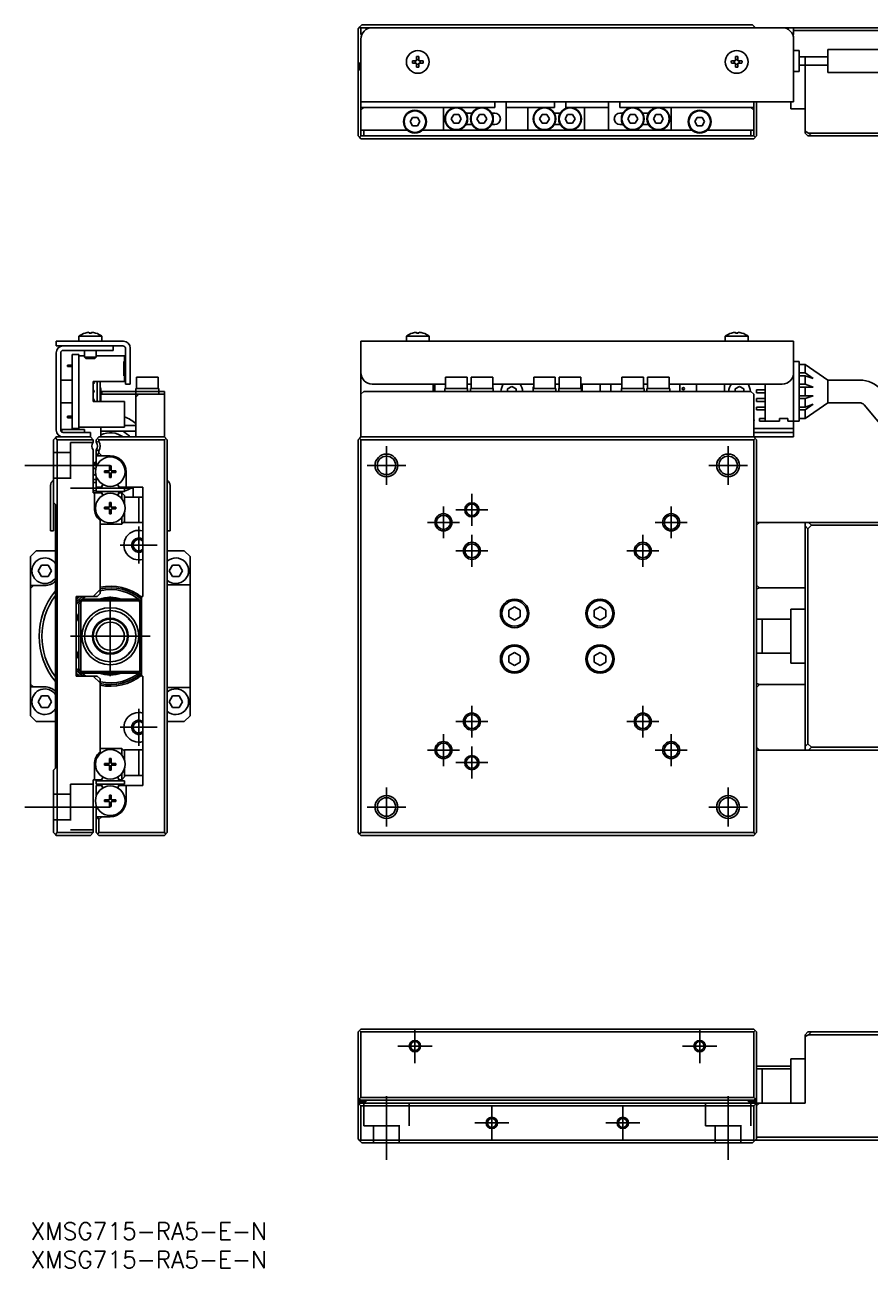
# Model space of a CAD drawing. Extents: x -1 to 626, y -8 to 214.
# Drawn here: x -1 to 147.4, y -8 to 210.4 of the extents above; entities that cross this region are included whole.
import ezdxf

# ---------------------------------------------------------------- set-up
doc = ezdxf.new("R2010")
doc.units = 0
doc.header["$LTSCALE"] = 0.5
doc.linetypes.add('CENTER', pattern=[50.8, 31.75, -6.35, 6.35, -6.35])
doc.linetypes.add('DASHED', pattern=[19.05, 12.7, -6.35])
for name, color, linetype in [('MSM_CENTER', 1, 'CENTER'), ('MSM_CONTINUOUS', 7, 'CONTINUOUS'), ('MSM_DASHED', 4, 'DASHED'), ('MSM_NARROW', 5, 'CONTINUOUS'), ('MSM_PART_NUMBER', 7, 'CONTINUOUS')]:
    doc.layers.add(name, color=color, linetype=linetype)
doc.styles.get("Standard").update_dxf_attribs({"font": 'txt.shx', "height": 1, "bigfont": 'bigfont.shx'})

# ---------------------------------------------------------------- blocks, each defined once
blk = doc.blocks.new('*U2')
at = {"layer": 'MSM_PART_NUMBER'}
blk.add_text('XMSG715-RA5-E-N', height=3, dxfattribs=at).set_placement((0, -3))
blk = doc.blocks.new('*U3')
at = {"layer": 'MSM_PART_NUMBER'}
blk.add_text('XMSG715-RA5-E-N', height=3, dxfattribs=at).set_placement((0, -8))

msp = doc.modelspace()

# ---------------------------------------------------------------- linework, layer by layer
at = {"layer": 'MSM_CENTER'}
for p, q in [((62.500001, 129.600001), (62.500001, 136.400001)), ((122.500001, 129.600001), (122.500001, 136.400001)), ((14.000001, 133.000001), (-0.999999, 133.000001)), ((59.100001, 133.000001), (65.900001, 133.000001)), ((119.100001, 133.000001), (125.900001, 133.000001)), ((77.500001, 122.400001), (77.500001, 128.000001)), ((72.500001, 120.200001), (72.500001, 125.800001)), ((74.700001, 125.200001), (80.300001, 125.200001)), ((112.500001, 120.200001), (112.500001, 125.800001)), ((69.700001, 123.000001), (75.300001, 123.000001)), ((109.700001, 123.000001), (115.300001, 123.000001)), ((19.000001, 115.750001), (19.000001, 122.250001)), ((77.500001, 115.200001), (77.500001, 120.800001)), ((107.500001, 115.200001), (107.500001, 120.800001)), ((15.750001, 119.000001), (22.250001, 119.000001)), ((74.700001, 118.000001), (80.300001, 118.000001)), ((104.700001, 118.000001), (110.300001, 118.000001)), ((14.000001, 96.000001), (14.000001, 110.000001)), ((7.000001, 103.000001), (21.000001, 103.000001)), ((19.000001, 83.750001), (19.000001, 90.250001)), ((77.500001, 85.200001), (77.500001, 90.800001)), ((107.500001, 85.200001), (107.500001, 90.800001)), ((74.700001, 88.000001), (80.300001, 88.000001)), ((104.700001, 88.000001), (110.300001, 88.000001)), ((15.750001, 87.000001), (22.250001, 87.000001)), ((72.500001, 80.200001), (72.500001, 85.800001)), ((112.500001, 80.200001), (112.500001, 85.800001)), ((69.700001, 83.000001), (75.300001, 83.000001)), ((77.500001, 78.000001), (77.500001, 83.600001)), ((109.700001, 83.000001), (115.300001, 83.000001)), ((74.700001, 80.800001), (80.300001, 80.800001)), ((62.500001, 69.600001), (62.500001, 76.400001)), ((122.500001, 69.600001), (122.500001, 76.400001)), ((-0.999999, 73.000001), (14.000001, 73.000001)), ((59.100001, 73.000001), (65.900001, 73.000001)), ((119.100001, 73.000001), (125.900001, 73.000001)), ((67.500001, 34.000001), (67.500001, 28.000001)), ((117.500001, 34.000001), (117.500001, 28.000001)), ((64.500001, 31.000001), (70.500001, 31.000001)), ((114.500001, 31.000001), (120.500001, 31.000001)), ((62.500001, 22.192536), (62.500001, 11.036692)), ((122.500001, 11.036692), (122.500001, 22.192536)), ((81.000001, 20.500001), (81.000001, 14.500001)), ((104.000001, 20.500001), (104.000001, 14.500001)), ((78.000001, 17.500001), (84.000001, 17.500001)), ((101.000001, 17.500001), (107.000001, 17.500001))]:
    msp.add_line(p, q, dxfattribs=at)
at = {"layer": 'MSM_CONTINUOUS'}
for p, q in [((57.850001, 210.037476), (57.500001, 209.687476)), ((57.500001, 190.887476), (57.500001, 209.687476)), ((58.200001, 210.387476), (57.850001, 210.037476)), ((58.000001, 209.887476), (57.850001, 210.037476)), ((58.000001, 208.687476), (58.000001, 209.887476)), ((58.000001, 209.887476), (149.500001, 209.887476)), ((58.200001, 210.387476), (126.800001, 210.387476)), ((127.150001, 210.037476), (126.800001, 210.387476)), ((127.150001, 210.037476), (127.000001, 209.887476)), ((127.300001, 209.887476), (127.150001, 210.037476)), ((134.000001, 209.887476), (134.000001, 208.687476)), ((58.000001, 190.887476), (58.000001, 207.887476)), ((149.500001, 209.387476), (134.000001, 209.387476)), ((134.000001, 207.887476), (134.000001, 196.887476)), ((135.000001, 205.887476), (134.000001, 205.887476)), ((135.000001, 205.887476), (135.000001, 202.187476)), ((140.000001, 206.037476), (140.000001, 202.037476)), ((161.19518, 206.037476), (140.000001, 206.037476)), ((57.500001, 203.387476), (58.000001, 203.887476)), ((58.000001, 203.387476), (57.500001, 203.387476)), ((57.500001, 203.187476), (58.000001, 203.187476)), ((67.071292, 204.087476), (67.800001, 204.087476)), ((67.800001, 203.687476), (67.071292, 203.687476)), ((67.800001, 204.087476), (67.800001, 204.816185)), ((67.800001, 202.958768), (67.800001, 203.687476)), ((68.200001, 204.816185), (68.200001, 204.087476)), ((68.200001, 204.087476), (68.92871, 204.087476)), ((68.200001, 203.687476), (68.200001, 202.958768)), ((68.92871, 203.687476), (68.200001, 203.687476)), ((123.071292, 204.087476), (123.800001, 204.087476)), ((123.800001, 203.687476), (123.071292, 203.687476)), ((123.800001, 204.087476), (123.800001, 204.816185)), ((123.800001, 202.958768), (123.800001, 203.687476)), ((124.200001, 204.816185), (124.200001, 204.087476)), ((124.200001, 204.087476), (124.92871, 204.087476)), ((124.200001, 203.687476), (124.200001, 202.958768)), ((124.92871, 203.687476), (124.200001, 203.687476)), ((140.000001, 204.787476), (135.000001, 204.787476)), ((135.000001, 203.287476), (140.000001, 203.287476)), ((136.000001, 191.387476), (136.000001, 204.787476)), ((57.750001, 202.637476), (57.500001, 202.387476)), ((57.600001, 202.487476), (57.600001, 202.687476)), ((58.000001, 202.887476), (57.750001, 202.637476)), ((58.000001, 202.387476), (57.750001, 202.637476)), ((58.000001, 202.987476), (57.900001, 202.987476)), ((135.000001, 202.187476), (134.000001, 202.187476)), ((140.000001, 202.037476), (161.19518, 202.037476)), ((134.000001, 196.887476), (58.000001, 196.887476)), ((81.500001, 195.887476), (81.500001, 196.887476)), ((83.500001, 196.887476), (83.500001, 191.887476)), ((92.000001, 195.887476), (92.000001, 196.887476)), ((94.000001, 196.887476), (94.000001, 195.887476)), ((101.500001, 196.887476), (101.500001, 191.887476)), ((103.500001, 196.887476), (103.500001, 195.887476)), ((127.000001, 196.887476), (127.000001, 190.887476)), ((127.500001, 196.887476), (127.500001, 190.887476)), ((133.500001, 195.637476), (133.500001, 196.887476)), ((58.000001, 195.387476), (58.500001, 195.887476)), ((81.500001, 195.887476), (58.000001, 195.887476)), ((72.500001, 191.887476), (72.500001, 195.887476)), ((73.883976, 193.887476), (74.316988, 194.637476)), ((74.316988, 194.637476), (75.183014, 194.637476)), ((75.183014, 194.637476), (75.616026, 193.887476)), ((77.51795, 194.887476), (76.482052, 194.887476)), ((78.383976, 193.887476), (78.816988, 194.637476)), ((78.816988, 194.637476), (79.683014, 194.637476)), ((79.683014, 194.637476), (80.116026, 193.887476)), ((81.500001, 194.887476), (80.982052, 194.887476)), ((92.000001, 195.887476), (83.500001, 195.887476)), ((87.300001, 195.887476), (87.300001, 191.887476)), ((89.383976, 193.887476), (89.816988, 194.637476)), ((89.816988, 194.637476), (90.683014, 194.637476)), ((90.683014, 194.637476), (91.116026, 193.887476)), ((93.01795, 194.887476), (91.982052, 194.887476)), ((93.883976, 193.887476), (94.316988, 194.637476)), ((94.000001, 195.887476), (101.500001, 195.887476)), ((94.316988, 194.637476), (95.183014, 194.637476)), ((95.183014, 194.637476), (95.616026, 193.887476)), ((97.300001, 191.887476), (97.300001, 195.887476)), ((103.500001, 195.887476), (127.000001, 195.887476)), ((104.01795, 194.887476), (103.500001, 194.887476)), ((104.883976, 193.887476), (105.316988, 194.637476)), ((105.316988, 194.637476), (106.183014, 194.637476)), ((106.183014, 194.637476), (106.616026, 193.887476)), ((108.51795, 194.887476), (107.482052, 194.887476)), ((109.383976, 193.887476), (109.816988, 194.637476)), ((109.816988, 194.637476), (110.683014, 194.637476)), ((110.683014, 194.637476), (111.116026, 193.887476)), ((112.500001, 191.887476), (112.500001, 195.887476)), ((126.500001, 195.887476), (127.000001, 195.387476)), ((133.500001, 195.637476), (136.000001, 195.637476)), ((66.633976, 193.387476), (67.066988, 194.137476)), ((67.066988, 192.637476), (66.633976, 193.387476)), ((67.066988, 194.137476), (67.933014, 194.137476)), ((67.933014, 192.637476), (67.066988, 192.637476)), ((67.933014, 194.137476), (68.366026, 193.387476)), ((68.366026, 193.387476), (67.933014, 192.637476)), ((74.316988, 193.137476), (73.883976, 193.887476)), ((75.183014, 193.137476), (74.316988, 193.137476)), ((75.616026, 193.887476), (75.183014, 193.137476)), ((76.482052, 192.887476), (77.51795, 192.887476)), ((78.816988, 193.137476), (78.383976, 193.887476)), ((79.683014, 193.137476), (78.816988, 193.137476)), ((80.116026, 193.887476), (79.683014, 193.137476)), ((80.982052, 192.887476), (81.500001, 192.887476)), ((89.816988, 193.137476), (89.383976, 193.887476)), ((90.683014, 193.137476), (89.816988, 193.137476)), ((91.116026, 193.887476), (90.683014, 193.137476)), ((91.982052, 192.887476), (93.01795, 192.887476)), ((94.316988, 193.137476), (93.883976, 193.887476)), ((95.183014, 193.137476), (94.316988, 193.137476)), ((95.616026, 193.887476), (95.183014, 193.137476)), ((103.500001, 192.887476), (104.01795, 192.887476)), ((105.316988, 193.137476), (104.883976, 193.887476)), ((106.183014, 193.137476), (105.316988, 193.137476)), ((106.616026, 193.887476), (106.183014, 193.137476)), ((107.482052, 192.887476), (108.51795, 192.887476)), ((109.816988, 193.137476), (109.383976, 193.887476)), ((110.683014, 193.137476), (109.816988, 193.137476)), ((111.116026, 193.887476), (110.683014, 193.137476)), ((116.633976, 193.387476), (117.066988, 194.137476)), ((117.066988, 192.637476), (116.633976, 193.387476)), ((117.066988, 194.137476), (117.933014, 194.137476)), ((117.933014, 192.637476), (117.066988, 192.637476)), ((117.933014, 194.137476), (118.366026, 193.387476)), ((118.366026, 193.387476), (117.933014, 192.637476)), ((57.500001, 190.887476), (57.750001, 190.637476)), ((57.750001, 190.637476), (58.000001, 190.887476)), ((57.750001, 190.637476), (58.000001, 190.387476)), ((58.000001, 191.887476), (66.177125, 191.887476)), ((127.000001, 190.887476), (58.000001, 190.887476)), ((127.000001, 190.387476), (58.000001, 190.387476)), ((58.500001, 191.887476), (58.500001, 190.887476)), ((68.822877, 191.887476), (116.177125, 191.887476)), ((118.822877, 191.887476), (127.000001, 191.887476)), ((126.500001, 190.887476), (126.500001, 191.887476)), ((127.000001, 190.887476), (127.250001, 190.637476)), ((127.000001, 190.387476), (127.500001, 190.887476)), ((136.000001, 191.693663), (136.612373, 191.387476)), ((136.500001, 190.887476), (136.000001, 191.387476)), ((149.500001, 190.887476), (136.500001, 190.887476)), ((136.612373, 191.387476), (149.500001, 191.387476)), ((136.612373, 191.387476), (137.112373, 190.887476)), ((12.500001, 155.698), (8.500001, 155.698)), ((8.500001, 155.698), (8.500001, 154.800001)), ((9.571292, 156.255734), (9.550001, 156.255734)), ((10.300001, 156.255734), (10.300001, 156.387477)), ((10.700001, 156.255734), (10.300001, 156.255734)), ((10.700001, 156.387477), (10.700001, 156.255734)), ((11.450001, 156.255734), (11.42871, 156.255734)), ((12.500001, 154.800001), (12.500001, 155.698)), ((70.000001, 155.698), (66.000001, 155.698)), ((66.000001, 155.698), (66.000001, 154.800001)), ((67.071292, 156.255734), (67.050001, 156.255734)), ((67.800001, 156.255734), (67.800001, 156.387477)), ((68.200001, 156.255734), (67.800001, 156.255734)), ((68.200001, 156.387477), (68.200001, 156.255734)), ((68.950001, 156.255734), (68.92871, 156.255734)), ((70.000001, 154.800001), (70.000001, 155.698)), ((126.000001, 155.698), (122.000001, 155.698)), ((122.000001, 155.698), (122.000001, 154.800001)), ((123.071292, 156.255734), (123.050001, 156.255734)), ((123.800001, 156.255734), (123.800001, 156.387477)), ((124.200001, 156.255734), (123.800001, 156.255734)), ((124.200001, 156.387477), (124.200001, 156.255734)), ((124.950001, 156.255734), (124.92871, 156.255734)), ((126.000001, 154.800001), (126.000001, 155.698)), ((4.500001, 154.000001), (4.500001, 154.800001)), ((4.500001, 154.800001), (16.300001, 154.800001)), ((16.200001, 154.000001), (4.500001, 154.000001)), ((5.700001, 153.200001), (14.500001, 153.200001)), ((9.500001, 153.199982), (9.500001, 152.000001)), ((11.500001, 152.000001), (11.500001, 153.199982)), ((14.500001, 154.000001), (14.500001, 153.200001)), ((16.700001, 147.300001), (16.700001, 153.500001)), ((17.500001, 153.600001), (17.500001, 147.300001)), ((58.000001, 154.800001), (58.000001, 138.000001)), ((58.000001, 154.800001), (134.000001, 154.800001)), ((134.000001, 154.800001), (134.000001, 138.000001)), ((4.500001, 152.800001), (4.500001, 139.200001)), ((5.300001, 152.800001), (5.300001, 139.200001)), ((7.300001, 139.500001), (7.300001, 152.500001)), ((7.300001, 152.500001), (8.500001, 152.500001)), ((8.500001, 139.500001), (8.500001, 152.500001)), ((9.500001, 152.250001), (8.500001, 152.250001)), ((9.500001, 152.000001), (11.500001, 152.000001)), ((9.500001, 152.000001), (9.700001, 151.800001)), ((11.300001, 151.800001), (9.700001, 151.800001)), ((11.300001, 151.800001), (11.500001, 152.000001)), ((16.500001, 152.250001), (11.500001, 152.250001)), ((16.400001, 148.750001), (16.400001, 151.250001)), ((16.500001, 151.250001), (16.400001, 151.250001)), ((16.500001, 151.250001), (16.500001, 152.250001)), ((135.000001, 151.250001), (134.000001, 151.250001)), ((135.000001, 151.250001), (135.000001, 140.750001)), ((136.000001, 150.750001), (135.000001, 150.750001)), ((136.000001, 150.750001), (136.000001, 149.250001)), ((140.000001, 148.000001), (136.000001, 150.750001)), ((6.500001, 150.625001), (6.500001, 150.375001)), ((7.300001, 150.625001), (6.500001, 150.625001)), ((7.300001, 150.375001), (6.500001, 150.375001)), ((16.400001, 150.450001), (16.500001, 150.450001)), ((16.400001, 150.075001), (16.500001, 150.075001)), ((16.400001, 149.925001), (16.500001, 149.925001)), ((16.400001, 149.550001), (16.500001, 149.550001)), ((16.500001, 148.750001), (16.400001, 148.750001)), ((16.500001, 149.550001), (16.500001, 150.450001)), ((16.500001, 147.750001), (16.500001, 148.750001)), ((135.000001, 149.250001), (136.000001, 149.250001)), ((136.000001, 148.750001), (135.000001, 148.750001)), ((136.000001, 149.250001), (137.454546, 148.250001)), ((136.000001, 148.750001), (136.000001, 147.250001)), ((137.454546, 148.250001), (136.000001, 148.750001)), ((7.300001, 148.000001), (5.300001, 148.000001)), ((11.000001, 147.750001), (16.500001, 147.750001)), ((11.000001, 144.250001), (11.000001, 147.750001)), ((11.700001, 147.750001), (11.700001, 144.250001)), ((12.200001, 147.750001), (12.200001, 144.250001)), ((17.500001, 147.300001), (16.700001, 147.300001)), ((18.500001, 146.500001), (18.500001, 138.000001)), ((18.500001, 146.500001), (22.500001, 146.500001)), ((22.400001, 148.500001), (18.600001, 148.500001)), ((18.600001, 148.500001), (18.600001, 146.500001)), ((22.400001, 146.500001), (22.400001, 148.500001)), ((22.500001, 145.500001), (22.500001, 146.500001)), ((72.850001, 147.300001), (60.000001, 147.300001)), ((70.700001, 146.000001), (70.700001, 147.300001)), ((71.000001, 146.000001), (71.000001, 147.300001)), ((72.750001, 146.500001), (76.750001, 146.500001)), ((72.750001, 146.500001), (72.750001, 146.000001)), ((76.650001, 148.500001), (72.850001, 148.500001)), ((72.850001, 148.500001), (72.850001, 146.500001)), ((76.650001, 146.500001), (76.650001, 148.500001)), ((77.350001, 147.300001), (76.650001, 147.300001)), ((76.750001, 146.000001), (76.750001, 146.500001)), ((77.250001, 146.500001), (81.250001, 146.500001)), ((77.250001, 146.500001), (77.250001, 146.000001)), ((81.150001, 148.500001), (77.350001, 148.500001)), ((77.350001, 148.500001), (77.350001, 146.500001)), ((81.150001, 146.500001), (81.150001, 148.500001)), ((88.350001, 147.300001), (81.150001, 147.300001)), ((81.250001, 146.000001), (81.250001, 146.500001)), ((83.750001, 146.433014), (84.500001, 146.866027)), ((83.750001, 146.000001), (83.750001, 146.433014)), ((84.500001, 146.866027), (85.250001, 146.433014)), ((85.250001, 146.433014), (85.250001, 146.000001)), ((88.250001, 146.500001), (92.250001, 146.500001)), ((88.250001, 146.500001), (88.250001, 146.000001)), ((92.150001, 148.500001), (88.350001, 148.500001)), ((88.350001, 148.500001), (88.350001, 146.500001)), ((92.150001, 146.500001), (92.150001, 148.500001)), ((92.850001, 147.300001), (92.150001, 147.300001)), ((92.250001, 146.000001), (92.250001, 146.500001)), ((92.750001, 146.500001), (96.750001, 146.500001)), ((92.750001, 146.500001), (92.750001, 146.000001)), ((96.650001, 148.500001), (92.850001, 148.500001)), ((92.850001, 148.500001), (92.850001, 146.500001)), ((96.650001, 146.500001), (96.650001, 148.500001)), ((103.850001, 147.300001), (96.650001, 147.300001)), ((96.750001, 146.000001), (96.750001, 146.500001)), ((96.840001, 147.300001), (96.840001, 146.000001)), ((100.040001, 146.000001), (100.040001, 147.300001)), ((101.920001, 147.300001), (101.920001, 146.000001)), ((103.750001, 146.500001), (107.750001, 146.500001)), ((103.750001, 146.500001), (103.750001, 146.000001)), ((107.650001, 148.500001), (103.850001, 148.500001)), ((103.850001, 148.500001), (103.850001, 146.500001)), ((107.650001, 146.500001), (107.650001, 148.500001)), ((108.350001, 147.300001), (107.650001, 147.300001)), ((107.750001, 146.000001), (107.750001, 146.500001)), ((108.250001, 146.500001), (112.250001, 146.500001)), ((108.250001, 146.500001), (108.250001, 146.000001)), ((112.150001, 148.500001), (108.350001, 148.500001)), ((108.350001, 148.500001), (108.350001, 146.500001)), ((112.150001, 146.500001), (112.150001, 148.500001)), ((132.000001, 147.300001), (112.150001, 147.300001)), ((112.250001, 146.000001), (112.250001, 146.500001)), ((114.000001, 146.000001), (114.000001, 147.300001)), ((116.945001, 146.000001), (116.945001, 147.300001)), ((121.845001, 147.300001), (121.845001, 146.000001)), ((123.750001, 146.433014), (124.500001, 146.866027)), ((123.750001, 146.000001), (123.750001, 146.433014)), ((124.500001, 146.866027), (125.250001, 146.433014)), ((125.250001, 146.433014), (125.250001, 146.000001)), ((127.500001, 147.250001), (127.500001, 147.300001)), ((127.500001, 147.250001), (129.000001, 147.250001)), ((129.000001, 147.300001), (129.000001, 140.750001)), ((135.000001, 147.250001), (136.000001, 147.250001)), ((137.454546, 146.750001), (135.000001, 146.750001)), ((136.000001, 147.250001), (137.454546, 146.750001)), ((136.000001, 146.750001), (136.000001, 145.250001)), ((140.000001, 148.000001), (140.000001, 144.000001)), ((145.601078, 148.000001), (140.000001, 148.000001)), ((16.500001, 144.250001), (11.000001, 144.250001)), ((12.350001, 144.250001), (12.350001, 146.000001)), ((12.500001, 145.500001), (12.500001, 146.000003)), ((22.500001, 146.000003), (12.500001, 146.000003)), ((12.500001, 145.500001), (23.500001, 145.500001)), ((16.500001, 139.750001), (16.500001, 144.250001)), ((18.500001, 145.000001), (19.000001, 145.500001)), ((22.500001, 146.000001), (23.500001, 146.000001)), ((23.500001, 146.000001), (23.500001, 138.000001)), ((58.500001, 146.000001), (58.000001, 145.500001)), ((58.500001, 146.000001), (126.500001, 146.000001)), ((127.000001, 145.500001), (126.500001, 146.000001)), ((127.000001, 145.500001), (127.000001, 138.000001)), ((127.500001, 145.750001), (127.500001, 146.250001)), ((129.000001, 146.250001), (127.500001, 146.250001)), ((127.500001, 145.750001), (129.000001, 145.750001)), ((127.500001, 144.250001), (127.500001, 144.750001)), ((129.000001, 144.750001), (127.500001, 144.750001)), ((127.500001, 144.250001), (129.000001, 144.250001)), ((135.000001, 145.250001), (137.454546, 145.250001)), ((136.000001, 144.750001), (135.000001, 144.750001)), ((137.454546, 145.250001), (136.000001, 144.750001)), ((136.000001, 144.750001), (136.000001, 143.250001)), ((5.300001, 144.000001), (7.300001, 144.000001)), ((127.500001, 142.750001), (127.500001, 143.250001)), ((129.000001, 143.250001), (127.500001, 143.250001)), ((127.500001, 142.750001), (129.000001, 142.750001)), ((135.000001, 143.250001), (136.000001, 143.250001)), ((136.000001, 142.750001), (135.000001, 142.750001)), ((136.000001, 141.250001), (140.000001, 144.000001)), ((136.000001, 143.250001), (137.454546, 143.750001)), ((137.454546, 143.750001), (136.000001, 142.750001)), ((136.000001, 142.750001), (136.000001, 141.250001)), ((140.000001, 144.000001), (145.601078, 144.000001)), ((146.367122, 143.642789), (153.567728, 135.061441)), ((6.500001, 141.625001), (6.500001, 141.375001)), ((7.300001, 141.625001), (6.500001, 141.625001)), ((7.300001, 141.375001), (6.500001, 141.375001)), ((16.500001, 140.000001), (18.5, 140.000001)), ((128.000001, 140.750001), (128.000001, 141.250001)), ((129.000001, 141.250001), (128.000001, 141.250001)), ((128.000001, 140.750001), (131.500001, 140.750001)), ((131.500001, 140.750001), (131.500001, 141.250001)), ((131.500001, 141.250001), (133.000001, 141.250001)), ((133.000001, 140.750001), (133.000001, 141.250001)), ((133.000001, 140.750001), (135.000001, 140.750001)), ((135.000001, 141.250001), (136.000001, 141.250001)), ((4.000001, 137.500001), (4.350001, 137.850001)), ((4.500001, 138.000001), (4.350001, 137.850001)), ((4.350001, 137.850001), (4.700001, 137.500001)), ((4.500001, 138.000001), (10.500001, 138.000001)), ((5.500001, 139.300001), (9.500001, 139.300001)), ((5.500001, 139.300001), (5.500001, 138.853591)), ((5.700001, 138.800001), (10.500001, 138.800001)), ((7.300001, 139.500001), (8.500001, 139.500001)), ((8.350001, 139.500001), (8.350001, 139.300001)), ((8.500001, 139.750001), (16.500001, 139.750001)), ((9.500001, 138.800001), (9.500001, 139.300001)), ((10.500001, 138.800001), (10.500001, 138.000001)), ((11.000001, 137.500001), (10.500001, 138.000001)), ((11.500001, 137.500001), (12.000001, 138.000001)), ((11.750001, 137.750001), (12.000001, 137.500001)), ((12.000001, 138.000001), (23.500001, 138.000001)), ((12.350001, 138.000001), (12.350001, 139.750001)), ((18.5, 139.000001), (12.350001, 139.000001)), ((24.000001, 137.500001), (23.500001, 138.000001)), ((23.500001, 137.500001), (23.750001, 137.750001)), ((57.500001, 137.500001), (57.750001, 137.750001)), ((57.750001, 137.750001), (58.000001, 138.000001)), ((57.750001, 137.750001), (58.000001, 137.500001)), ((58.000001, 138.000001), (134.000001, 138.000001)), ((134.000001, 139.500001), (127.000001, 139.500001)), ((134.000001, 138.800001), (127.000001, 138.800001)), ((127.000001, 138.000001), (127.500001, 137.500001)), ((127.000001, 137.500001), (127.250001, 137.750001)), ((4.000001, 126.500001), (4.000001, 137.500001)), ((4.700001, 137.500001), (4.700001, 68.500001)), ((11.000001, 137.500001), (4.700001, 137.500001)), ((11.000001, 137.500001), (11.000001, 137.061439)), ((11.000001, 135.738563), (11.000001, 128.200001)), ((11.500001, 137.061439), (11.500001, 137.500001)), ((12.000001, 137.229157), (11.500001, 137.061439)), ((12.000001, 135.570845), (11.500001, 135.738563)), ((11.500001, 135.738563), (11.500001, 132.614144)), ((12.000001, 137.500001), (12.000001, 137.229157)), ((23.500001, 137.500001), (12.000001, 137.500001)), ((12.000001, 135.570845), (12.000001, 135.200001)), ((23.500001, 68.500001), (23.500001, 137.500001)), ((24.000001, 137.500001), (24.000001, 68.500001)), ((57.500001, 68.500001), (57.500001, 137.500001)), ((127.000001, 137.500001), (58.000001, 137.500001)), ((58.000001, 137.500001), (58.000001, 68.500001)), ((127.000001, 68.500001), (127.000001, 137.500001)), ((127.500001, 137.500001), (127.500001, 68.500001)), ((11.000001, 133.275379), (11.500001, 133.275379)), ((14.000001, 134.700001), (11.500001, 134.700001)), ((12.000001, 135.200001), (11.646448, 134.700001)), ((12.500001, 134.700001), (12.000001, 135.200001)), ((11.500001, 131.185858), (11.500001, 129.200001)), ((13.000001, 132.045001), (13.795001, 132.045001)), ((13.000001, 132.045001), (13.000001, 131.755001)), ((13.000001, 131.755001), (13.795001, 131.755001)), ((13.529995, 131.755001), (13.529995, 132.045001)), ((13.855001, 132.900001), (14.145001, 132.900001)), ((13.855001, 132.105001), (13.855001, 132.900001)), ((14.145001, 132.370008), (13.855001, 132.370008)), ((13.855001, 130.900001), (13.855001, 131.695001)), ((13.855001, 131.429995), (14.145001, 131.429995)), ((14.145001, 132.105001), (14.145001, 132.900001)), ((14.145001, 130.900001), (14.145001, 131.695001)), ((14.205001, 132.045001), (15.000001, 132.045001)), ((14.205001, 131.755001), (15.000001, 131.755001)), ((14.470008, 131.755001), (14.470008, 132.045001)), ((15.000001, 132.045001), (15.000001, 131.755001)), ((16.800001, 131.900001), (16.800001, 129.200001)), ((3.5, 121.500001), (3.5, 129.500001)), ((11.500001, 130.500001), (11.000001, 130.500001)), ((11.500001, 130.000001), (11.000001, 130.000001)), ((11.000001, 129.000001), (18, 129.000001)), ((11.500001, 129.200001), (12.449346, 129.200001)), ((11.500001, 128.400001), (11.500001, 129.000001)), ((12.449346, 129.200001), (12.599457, 129.460001)), ((13.855001, 130.900001), (14.145001, 130.900001)), ((15.400546, 129.460001), (15.550657, 129.200001)), ((15.550657, 129.200001), (19.700001, 129.200001)), ((16.500001, 128.400001), (16.500001, 129.000001)), ((18, 129.200001), (18, 127.450001)), ((19.700001, 129.200001), (19.700001, 110.000001)), ((24.5, 121.500001), (24.5, 129.500001)), ((12.44993, 128.200001), (11.000001, 128.200001)), ((11.200001, 125.500001), (11.200001, 128.200001)), ((16.500001, 128.400001), (11.500001, 128.400001)), ((12.44993, 128.200001), (12.578849, 127.976708)), ((15.550072, 128.200001), (15.421154, 127.976708)), ((15.550072, 128.200001), (16.000001, 128.200001)), ((16.000001, 127.161326), (16.000001, 128.200001)), ((16.500001, 127.700001), (16.000001, 128.200001)), ((16.500001, 127.700001), (16.500001, 126.214144)), ((19.700001, 127.450001), (16.500001, 127.450001)), ((19.000001, 122.950001), (19.000001, 127.450001)), ((4, 126.500002), (4, 121.500001)), ((4.350001, 126.150001), (4.000001, 126.500001)), ((4.350001, 79.850001), (4.350001, 126.150001)), ((13.000001, 125.645001), (13.795001, 125.645001)), ((13.000001, 125.645001), (13.000001, 125.355001)), ((13.000001, 125.355001), (13.795001, 125.355001)), ((13.529995, 125.355001), (13.529995, 125.645001)), ((13.855001, 126.500001), (14.145001, 126.500001)), ((13.855001, 125.705001), (13.855001, 126.500001)), ((14.145001, 125.970008), (13.855001, 125.970008)), ((13.855001, 124.500001), (13.855001, 125.295001)), ((13.855001, 125.029995), (14.145001, 125.029995)), ((13.855001, 124.500001), (14.145001, 124.500001)), ((14.145001, 125.705001), (14.145001, 126.500001)), ((14.145001, 124.500001), (14.145001, 125.295001)), ((14.205001, 125.645001), (15.000001, 125.645001)), ((14.205001, 125.355001), (15.000001, 125.355001)), ((14.470008, 125.355001), (14.470008, 125.645001)), ((15.000001, 125.645001), (15.000001, 125.355001)), ((16.500001, 124.785858), (16.500001, 122.950001)), ((12.200001, 123.35524), (12.200001, 110.500001)), ((16.000001, 122.700001), (12.200001, 122.700001)), ((16.000001, 122.700001), (16.000001, 123.838676)), ((16.000001, 122.700001), (16.500001, 123.200001)), ((16.500001, 123.000001), (16.300001, 123.000001)), ((16.500001, 122.950001), (19.700001, 122.950001)), ((127.500001, 122.500001), (128.000001, 123.000001)), ((165.000001, 123.000001), (127.500001, 123.000001)), ((136.000001, 83.000001), (136.000001, 123.000001)), ((136.500001, 121.887629), (136.000001, 122.387629)), ((137.112373, 122.500001), (136.500001, 121.887629)), ((136.612373, 123.000001), (137.112373, 122.500001)), ((149.500001, 122.500001), (137.112373, 122.500001)), ((4, 121.500001), (3.5, 121.500001)), ((24.5, 121.500001), (24, 121.500001)), ((136.500001, 121.887629), (136.500001, 84.112374)), ((1, 118.000001), (0, 117.000001)), ((1, 118.000001), (4.350001, 118.000001)), ((24.000001, 118.000001), (27, 118.000001)), ((28, 117.000001), (27, 118.000001)), ((0, 89.000001), (0, 117.000001)), ((28, 117.000001), (28.000001, 112.000001)), ((1.3453, 114.500001), (1.92265, 115.500001)), ((1.92265, 113.500001), (1.3453, 114.500001)), ((1.92265, 115.500001), (3.077351, 115.500001)), ((3.077351, 115.500001), (3.654701, 114.500001)), ((3.654701, 114.500001), (3.077351, 113.500001)), ((24.3453, 114.500001), (24.92265, 115.500001)), ((24.92265, 113.500001), (24.3453, 114.500001)), ((24.92265, 115.500001), (26.077351, 115.500001)), ((26.077351, 115.500001), (26.654701, 114.500001)), ((26.654701, 114.500001), (26.077351, 113.500001)), ((0, 111.400001), (0.5, 111.900001)), ((2.5, 111.900001), (0, 111.900001)), ((3.077351, 113.500001), (1.92265, 113.500001)), ((28.000001, 112.000001), (24.000001, 112.000001)), ((26.077351, 113.500001), (24.92265, 113.500001)), ((28.000001, 112.000001), (28.000001, 94.000001)), ((128.000001, 111.485283), (127.500001, 111.985283)), ((127.500001, 111.30561), (128.000001, 111.485283)), ((136.000001, 111.485283), (128.000001, 111.485283)), ((11.700001, 110.000001), (8.000001, 110.000001)), ((8.000001, 110.000001), (8.000001, 96.000001)), ((9.000001, 109.200001), (8.800001, 109.000001)), ((9.000001, 109.200001), (9.300001, 109.500001)), ((19.000001, 109.200001), (9.000001, 109.200001)), ((9.300001, 109.500001), (18.700001, 109.500001)), ((10.992894, 110.000001), (12.200001, 111.207108)), ((12.200001, 110.500001), (11.700001, 110.000001)), ((18.700001, 109.500001), (19.000001, 109.200001)), ((19.200001, 109.000001), (19.000001, 109.200001)), ((19.500001, 110.000001), (19.500001, 96.000001)), ((19.700001, 110.000001), (19.500001, 110.000001)), ((8.500001, 108.700001), (8.800001, 109.000001)), ((8.500001, 97.300001), (8.500001, 108.700001)), ((8.800001, 109.000001), (8.800001, 97.000001)), ((19.200001, 97.000001), (19.200001, 109.000001)), ((19.200001, 109.000001), (19.500001, 108.700001)), ((84.000001, 107.577352), (85.000001, 108.154702)), ((84.000001, 106.422651), (84.000001, 107.577352)), ((85.000001, 108.154702), (86.000001, 107.577352)), ((86.000001, 107.577352), (86.000001, 106.422651)), ((99.000001, 107.577352), (100.000001, 108.154702)), ((99.000001, 106.422651), (99.000001, 107.577352)), ((100.000001, 108.154702), (101.000001, 107.577352)), ((101.000001, 107.577352), (101.000001, 106.422651)), ((133.500001, 98.250001), (133.500001, 107.750001)), ((136.000001, 107.750001), (133.500001, 107.750001)), ((17.200001, 105.975001), (17.200001, 106.16386)), ((17.200001, 105.975001), (17.425001, 105.750001)), ((17.425001, 105.918798), (17.425001, 105.750001)), ((17.425001, 105.750001), (17.561725, 105.750001)), ((17.561744, 105.750001), (17.561895, 105.750001)), ((85.000001, 105.845301), (84.000001, 106.422651)), ((86.000001, 106.422651), (85.000001, 105.845301)), ((100.000001, 105.845301), (99.000001, 106.422651)), ((101.000001, 106.422651), (100.000001, 105.845301)), ((133.500001, 106.000001), (127.500001, 106.000001)), ((128.500001, 99.999996), (128.500001, 106.000006)), ((17.425001, 100.250001), (17.200001, 100.025001)), ((17.200001, 99.836143), (17.200001, 100.025001)), ((17.425001, 100.250001), (17.425001, 100.081204)), ((17.561725, 100.250001), (17.425001, 100.250001)), ((17.561953, 100.250001), (17.561744, 100.250001)), ((84.000001, 99.577352), (85.000001, 100.154702)), ((84.000001, 98.422651), (84.000001, 99.577352)), ((85.000001, 97.845301), (84.000001, 98.422651)), ((85.000001, 100.154702), (86.000001, 99.577352)), ((86.000001, 98.422651), (85.000001, 97.845301)), ((86.000001, 99.577352), (86.000001, 98.422651)), ((99.000001, 99.577352), (100.000001, 100.154702)), ((99.000001, 98.422651), (99.000001, 99.577352)), ((100.000001, 97.845301), (99.000001, 98.422651)), ((100.000001, 100.154702), (101.000001, 99.577352)), ((101.000001, 98.422651), (100.000001, 97.845301)), ((101.000001, 99.577352), (101.000001, 98.422651)), ((127.500001, 100.000001), (133.500001, 100.000001)), ((8.800001, 97.000001), (8.500001, 97.300001)), ((8.800001, 97.000001), (9.000001, 96.800001)), ((9.000001, 96.800001), (19.000001, 96.800001)), ((9.300001, 96.500001), (9.000001, 96.800001)), ((18.700001, 96.500001), (9.300001, 96.500001)), ((19.000001, 96.800001), (18.700001, 96.500001)), ((19.000001, 96.800001), (19.200001, 97.000001)), ((19.500001, 97.300001), (19.200001, 97.000001)), ((133.500001, 98.250001), (136.000001, 98.250001)), ((0.5, 94.100001), (0, 94.600001)), ((0, 94.100001), (2.5, 94.100001)), ((11.700001, 96.000001), (8.000001, 96.000001)), ((12.200001, 94.792894), (10.992894, 96.000001)), ((11.700001, 96.000001), (12.200001, 95.500001)), ((12.200001, 95.500001), (12.200001, 82.644762)), ((19.700001, 96.000001), (19.500001, 96.000001)), ((19.700001, 96.000001), (19.700001, 76.800001)), ((24.000001, 94.000001), (28.000001, 94.000001)), ((28.000001, 94.000001), (28, 89.000001)), ((128.000001, 94.51472), (127.500001, 94.694392)), ((127.500001, 94.01472), (128.000001, 94.51472)), ((128.000001, 94.51472), (136.000001, 94.51472)), ((1.3453, 91.500001), (1.92265, 92.500001)), ((1.92265, 92.500001), (3.077351, 92.500001)), ((3.077351, 92.500001), (3.654701, 91.500001)), ((24.3453, 91.500001), (24.92265, 92.500001)), ((24.92265, 92.500001), (26.077351, 92.500001)), ((26.077351, 92.500001), (26.654701, 91.500001)), ((1.92265, 90.500001), (1.3453, 91.500001)), ((3.077351, 90.500001), (1.92265, 90.500001)), ((3.654701, 91.500001), (3.077351, 90.500001)), ((24.92265, 90.500001), (24.3453, 91.500001)), ((26.077351, 90.500001), (24.92265, 90.500001)), ((26.654701, 91.500001), (26.077351, 90.500001)), ((0, 89.000001), (1, 88.000001)), ((4.350001, 88.000001), (1, 88.000001)), ((27, 88.000001), (24.000001, 88.000001)), ((27, 88.000001), (28, 89.000001)), ((12.200001, 83.300001), (16.000001, 83.300001)), ((16.000001, 82.161326), (16.000001, 83.300001)), ((16.500001, 82.800001), (16.000001, 83.300001)), ((16.500001, 83.000001), (16.300001, 83.000001)), ((16.500001, 83.050001), (16.500001, 81.214144)), ((19.700001, 83.050001), (16.500001, 83.050001)), ((19.000001, 78.550001), (19.000001, 83.050001)), ((128.000001, 83.000001), (127.500001, 83.500001)), ((127.500001, 83.000001), (171.000001, 83.000001)), ((136.000001, 83.612374), (136.500001, 84.112374)), ((136.500001, 84.112374), (137.112373, 83.500001)), ((137.112373, 83.500001), (136.612373, 83.000001)), ((137.112373, 83.500001), (149.500001, 83.500001)), ((13.855001, 81.500001), (14.145001, 81.500001)), ((13.855001, 80.705001), (13.855001, 81.500001)), ((14.145001, 80.970008), (13.855001, 80.970008)), ((14.145001, 80.705001), (14.145001, 81.500001)), ((4.000001, 79.500001), (4.350001, 79.850001)), ((4.000001, 68.500001), (4.000001, 79.500001)), ((11.200001, 80.500001), (11.200001, 77.800001)), ((13.000001, 80.645001), (13.795001, 80.645001)), ((13.000001, 80.645001), (13.000001, 80.355001)), ((13.000001, 80.355001), (13.795001, 80.355001)), ((13.529995, 80.355001), (13.529995, 80.645001)), ((13.855001, 79.500001), (13.855001, 80.295001)), ((13.855001, 80.029995), (14.145001, 80.029995)), ((13.855001, 79.500001), (14.145001, 79.500001)), ((14.145001, 79.500001), (14.145001, 80.295001)), ((14.205001, 80.645001), (15.000001, 80.645001)), ((14.205001, 80.355001), (15.000001, 80.355001)), ((14.470008, 80.355001), (14.470008, 80.645001)), ((15.000001, 80.645001), (15.000001, 80.355001)), ((16.000001, 77.800001), (16.000001, 78.838676)), ((16.500001, 79.785858), (16.500001, 78.300001)), ((11.000001, 77.800001), (11.000001, 68.500001)), ((12.44993, 77.800001), (11.000001, 77.800001)), ((11.500001, 77.000001), (11.500001, 77.600001)), ((16.500001, 77.600001), (11.500001, 77.600001)), ((16.500001, 77.000001), (11.500001, 77.000001)), ((12.449346, 76.800001), (11.500001, 76.800001)), ((11.500001, 76.800001), (11.500001, 74.814144)), ((12.449346, 76.800001), (12.599457, 76.540001)), ((12.44993, 77.800001), (12.578849, 78.023295)), ((15.400546, 76.540001), (15.550657, 76.800001)), ((15.550072, 77.800001), (15.421154, 78.023295)), ((16.000001, 77.800001), (15.550072, 77.800001)), ((19.700001, 76.800001), (15.550657, 76.800001)), ((16.000001, 77.800001), (16.500001, 78.300001)), ((16.500001, 78.550001), (19.700001, 78.550001)), ((16.500001, 77.000001), (16.500001, 77.600001)), ((16.800001, 76.800001), (16.800001, 74.100001)), ((13.855001, 75.100001), (14.145001, 75.100001)), ((13.855001, 74.305001), (13.855001, 75.100001)), ((14.145001, 74.570008), (13.855001, 74.570008)), ((14.145001, 74.305001), (14.145001, 75.100001)), ((11.500001, 68.500001), (11.500001, 73.385858)), ((13.000001, 74.245001), (13.795001, 74.245001)), ((13.000001, 74.245001), (13.000001, 73.955001)), ((13.000001, 73.955001), (13.795001, 73.955001)), ((13.529995, 73.955001), (13.529995, 74.245001)), ((13.855001, 73.100001), (13.855001, 73.895001)), ((13.855001, 73.629995), (14.145001, 73.629995)), ((13.855001, 73.100001), (14.145001, 73.100001)), ((14.145001, 73.100001), (14.145001, 73.895001)), ((14.205001, 74.245001), (15.000001, 74.245001)), ((14.205001, 73.955001), (15.000001, 73.955001)), ((14.470008, 73.955001), (14.470008, 74.245001)), ((15.000001, 74.245001), (15.000001, 73.955001)), ((11.500001, 71.300001), (14.000001, 71.300001)), ((11.646448, 71.300001), (12.000001, 70.800001)), ((12.000001, 70.800001), (12.500001, 71.300001)), ((12.000001, 70.800001), (12.000001, 68.500001)), ((4.350001, 68.150001), (4.000001, 68.500001)), ((4.700001, 68.500001), (4.350001, 68.150001)), ((4.350001, 68.150001), (4.500001, 68.000001)), ((10.500001, 68.000001), (4.500001, 68.000001)), ((4.700001, 68.500001), (11.000001, 68.500001)), ((10.500001, 68.000001), (11.000001, 68.500001)), ((12.000001, 68.000001), (11.500001, 68.500001)), ((12.000001, 68.500001), (11.750001, 68.250001)), ((12.000001, 68.500001), (23.500001, 68.500001)), ((23.500001, 68.000001), (12.000001, 68.000001)), ((23.750001, 68.250001), (23.500001, 68.500001)), ((23.500001, 68.000001), (24.000001, 68.500001)), ((57.750001, 68.250001), (57.500001, 68.500001)), ((58.000001, 68.500001), (57.750001, 68.250001)), ((58.000001, 68.000001), (57.750001, 68.250001)), ((58.000001, 68.500001), (127.000001, 68.500001)), ((127.000001, 68.000001), (58.000001, 68.000001)), ((127.250001, 68.250001), (127.000001, 68.500001)), ((127.500001, 68.500001), (127.000001, 68.000001)), ((57.750001, 33.750001), (57.500001, 33.500001)), ((57.500001, 14.700001), (57.500001, 33.500001)), ((58.000001, 34.000001), (57.750001, 33.750001)), ((58.000001, 33.500001), (57.750001, 33.750001)), ((58.000001, 34.000001), (127.000001, 34.000001)), ((58.000001, 33.500001), (58.000001, 22.000001)), ((127.000001, 33.500001), (58.000001, 33.500001)), ((127.500001, 33.500001), (127.000001, 34.000001)), ((127.250001, 33.750001), (127.000001, 33.500001)), ((127.000001, 22.000001), (127.000001, 33.500001)), ((127.500001, 14.500001), (127.500001, 33.500001)), ((136.000001, 33.000001), (136.500001, 33.500001)), ((136.000001, 33.000001), (136.000001, 21.000001)), ((136.612373, 33.000001), (136.000001, 32.693814)), ((136.500001, 33.500001), (149.500001, 33.500001)), ((137.112373, 33.500001), (136.612373, 33.000001)), ((149.500001, 33.000001), (136.612373, 33.000001)), ((133.500001, 21.000001), (133.500001, 28.750001)), ((136.000001, 28.750001), (133.500001, 28.750001)), ((133.500001, 27.500001), (127.500001, 27.500001)), ((133.500001, 27.000001), (127.500001, 27.000001)), ((128.500001, 20.999996), (128.500001, 27.000006)), ((57.500001, 22.000001), (57.750001, 21.750001)), ((57.600001, 21.700001), (57.600001, 21.899938)), ((57.750001, 21.750001), (58.000001, 22.000001)), ((58.000001, 22.000001), (127.000001, 22.000001)), ((127.000001, 22.000001), (127.250001, 21.750001)), ((127.000001, 21.500001), (127.500001, 22.000001)), ((127.400001, 21.899938), (127.400001, 21.700001)), ((57.500001, 21.200001), (58.900001, 21.200001)), ((57.500001, 21.000001), (136.000001, 21.000001)), ((58.000001, 20.500001), (57.500001, 21.000001)), ((57.750001, 21.750001), (58.000001, 21.500001)), ((57.900001, 21.400001), (58.600001, 21.400001)), ((127.000001, 21.500001), (58.000001, 21.500001)), ((127.000001, 20.500001), (58.000001, 20.500001)), ((58.000001, 20.500001), (58.000001, 14.500001)), ((58.900001, 21.500001), (58.900001, 21.200001)), ((126.100001, 21.500001), (126.100001, 21.200001)), ((127.500001, 21.200001), (126.100001, 21.200001)), ((126.400001, 21.400001), (127.100001, 21.400001)), ((127.500001, 21.000001), (127.000001, 20.500001)), ((127.000001, 14.500001), (127.000001, 20.500001)), ((127.500001, 20.500001), (128.000001, 21.000001)), ((57.500001, 14.700001), (57.850001, 14.350001)), ((57.850001, 14.350001), (58.000001, 14.500001)), ((57.850001, 14.350001), (58.200001, 14.000001)), ((58.000001, 14.500001), (127.000001, 14.500001)), ((126.800001, 14.000001), (58.200001, 14.000001)), ((126.800001, 14.000001), (127.150001, 14.350001)), ((127.000001, 14.500001), (127.150001, 14.350001)), ((127.150001, 14.350001), (127.500001, 14.700001)), ((149.500001, 14.500001), (127.300001, 14.500001)), ((127.500001, 15.000001), (149.500001, 15.000001))]:
    msp.add_line(p, q, dxfattribs=at)
for centre, radius in [((68.000001, 203.887476), 2), ((124.000001, 203.887476), 2), ((67.500001, 193.387476), 2), ((67.500001, 193.387476), 1.9), ((74.750001, 193.887476), 2), ((74.750001, 193.887476), 1.9), ((79.250001, 193.887476), 2), ((79.250001, 193.887476), 1.9), ((90.250001, 193.887476), 2), ((90.250001, 193.887476), 1.9), ((94.750001, 193.887476), 2), ((94.750001, 193.887476), 1.9), ((105.750001, 193.887476), 2), ((105.750001, 193.887476), 1.9), ((110.250001, 193.887476), 2), ((110.250001, 193.887476), 1.9), ((117.500001, 193.387476), 2), ((117.500001, 193.387476), 1.9), ((114.632501, 146.470001), 0.2), ((14.000001, 131.900001), 2.6), ((14.000001, 125.500001), 2.6), ((77.500001, 125.200001), 1.0065), ((85.000001, 107.000001), 2.5), ((85.000001, 107.000001), 2.25), ((100.000001, 107.000001), 2.5), ((100.000001, 107.000001), 2.25), ((14.000001, 103.000001), 5), ((14.000001, 103.000001), 4.5), ((14.000001, 103.000001), 3.15), ((14.000001, 103.000001), 3), ((85.000001, 99.000001), 2.5), ((85.000001, 99.000001), 2.25), ((100.000001, 99.000001), 2.5), ((100.000001, 99.000001), 2.25), ((14.000001, 80.500001), 2.6), ((77.500001, 80.800001), 1.0065), ((14.000001, 74.100001), 2.6), ((67.500001, 31.000001), 0.7835), ((117.500001, 31.000001), 0.7835), ((81.000001, 17.500001), 0.7835), ((104.000001, 17.500001), 0.7835)]:
    msp.add_circle(centre, radius, dxfattribs=at)
at = {"layer": 'MSM_CONTINUOUS', "extrusion": (0, 0, -1)}
for centre, radius in [((-62.500001, 133.000001), 1.621), ((-122.500001, 133.000001), 1.621), ((-72.500001, 123.000001), 1.2295), ((-112.500001, 123.000001), 1.2295), ((-77.500001, 118.000001), 1.2295), ((-107.500001, 118.000001), 1.2295), ((-77.500001, 88.000001), 1.2295), ((-107.500001, 88.000001), 1.2295), ((-72.500001, 83.000001), 1.2295), ((-112.500001, 83.000001), 1.2295), ((-62.500001, 73.000001), 1.621), ((-122.500001, 73.000001), 1.621)]:
    msp.add_circle(centre, radius, dxfattribs=at)
at = {"layer": 'MSM_CONTINUOUS'}
for centre, radius, start, end in [((60.000001, 207.887476), 2, 90, 180), ((132.000001, 207.887476), 2, 0, 90), ((68.000001, 203.887476), 0.95, 167.846803, 192.153197), ((68.000001, 203.887476), 0.435085, 152.633517, 207.366483), ((68.000001, 203.887476), 0.95, 77.846803, 102.153197), ((68.000001, 203.887476), 0.435085, 62.633517, 117.366483), ((68.000001, 203.887476), 0.435085, 242.633517, 297.366483), ((68.000001, 203.887476), 0.435085, 332.633517, 27.366483), ((68.000001, 203.887476), 0.95, 347.846803, 12.153197), ((124.000001, 203.887476), 0.95, 167.846803, 192.153197), ((124.000001, 203.887476), 0.435085, 152.633517, 207.366483), ((124.000001, 203.887476), 0.95, 77.846803, 102.153197), ((124.000001, 203.887476), 0.435085, 62.633517, 117.366483), ((124.000001, 203.887476), 0.435085, 242.633517, 297.366483), ((124.000001, 203.887476), 0.435085, 332.633517, 27.366483), ((124.000001, 203.887476), 0.95, 347.846803, 12.153197), ((57.900001, 202.687476), 0.3, 90, 180), ((68.000001, 203.887476), 0.95, 257.846803, 282.153197), ((124.000001, 203.887476), 0.95, 257.846803, 282.153197), ((81.500001, 193.887476), 1, 270, 90), ((103.500001, 193.887476), 1, 90, 270), ((10.500001, 153.200001), 3.2, 107.270005, 128.682187), ((10.500001, 153.200001), 3.193744, 93.59035, 106.905258), ((10.500001, 153.200001), 3.193744, 73.094742, 86.40965), ((10.500001, 153.200001), 3.2, 51.317813, 72.729995), ((68.000001, 153.200001), 3.2, 107.270005, 128.682187), ((68.000001, 153.200001), 3.193744, 93.59035, 106.905258), ((68.000001, 153.200001), 3.193744, 73.094742, 86.40965), ((68.000001, 153.200001), 3.2, 51.317813, 72.729995), ((124.000001, 153.200001), 3.2, 107.270005, 128.682187), ((124.000001, 153.200001), 3.193744, 93.59035, 106.905258), ((124.000001, 153.200001), 3.193744, 73.094742, 86.40965), ((124.000001, 153.200001), 3.2, 51.317813, 72.729995), ((5.700001, 152.800001), 1.2, 90, 180), ((5.700001, 152.800001), 0.4, 90, 180), ((16.200001, 153.500001), 0.5, 0, 90), ((16.300001, 153.600001), 1.2, 0, 90), ((60.000001, 149.300001), 2, 180, 270), ((132.000001, 149.300001), 2, 270, 0), ((10.900001, 147.500001), 0.25, 293.578178, 66.421822), ((10.350001, 146.000001), 2, 337.668355, 22.331645), ((84.500001, 146.000001), 1.9, 136.826449, 179.99994), ((84.500001, 146.000001), 1.9, 0, 43.173551), ((88.445001, 146.635001), 0.2, 118.35935, 222.45415), ((124.500001, 146.000001), 1.9, 136.826449, 180), ((124.500001, 146.000001), 1.9, 0, 43.173551), ((145.601078, 143.000001), 5, 40, 90), ((10.900001, 146.000001), 0.25, 293.578178, 66.421822), ((10.900001, 144.500001), 0.25, 293.578178, 66.421822), ((145.601078, 143.000001), 1, 40, 90), ((14, 135.000001), 7, 49.994788, 69.075159), ((126.856301, 140.920001), 0.2, 315.930776, 44.069224), ((5.700001, 139.200001), 1.2, 180, 270), ((5.700001, 139.200001), 0.4, 180, 270), ((14, 135.000001), 3.75, 53.130102, 116.103864), ((14, 135.000001), 4.57, 41.030079, 61.077364), ((11.750001, 136.400001), 1, 138.590378, 221.409622), ((10.750001, 136.400001), 1, 318.590378, 41.409622), ((10.750001, 136.400001), 1.5, 326.44269, 33.55731), ((10.350001, 135.275379), 2, 288.965575, 305.099632), ((14.000001, 131.900001), 2.8, 0, 90), ((14, 135.000001), 3.75, 216.869923, 226.670502), ((14, 135.000001), 4.57, 228.969938, 236.896234), ((13.795001, 132.105001), 0.06, 270, 0), ((13.795001, 131.695001), 0.06, 0, 90), ((14.205001, 132.105001), 0.06, 180, 270), ((14.205001, 131.695001), 0.06, 90, 180), ((4.5, 129.500001), 1, 119.999934, 180), ((14.000001, 128.700001), 1.5875, 143.802777, 169.106947), ((14.115001, 128.585001), 1.75, 142.994029, 150), ((14.000001, 128.700001), 1.5875, 10.893053, 36.197223), ((13.885001, 128.585001), 1.75, 30, 37.005971), ((14, 135.000001), 7, 290.924841, 301.002719), ((23.5, 129.500001), 1, 0, 59.999934), ((14, 135.000001), 7, 244.623076, 249.075176), ((14, 135.000001), 7, 250.537049, 256.270867), ((14.000001, 128.700001), 1.5875, 190.893053, 216.197223), ((14.115001, 128.815001), 1.75, 208.621726, 217.005971), ((14.000001, 128.700001), 1.5875, 323.802777, 349.106947), ((13.885001, 128.815001), 1.75, 322.994029, 331.378274), ((14, 135.000001), 7, 283.729133, 289.462951), ((14.000001, 125.500001), 2.8, 180, 229.994799), ((13.795001, 125.705001), 0.06, 270, 0), ((13.795001, 125.295001), 0.06, 0, 90), ((14.205001, 125.705001), 0.06, 180, 270), ((14.205001, 125.295001), 0.06, 90, 180), ((19.000001, 119.000001), 2.6, 74.381502, 285.61848684), ((19.000001, 119.000001), 1.0065, 45.93456976, 314.06543024), ((2.5, 114.500001), 2.25, 34.692086, 325.30790357), ((25.5, 114.500001), 2.25, 228.189719, 131.81029827), ((2.5, 114.500001), 2.6, 270, 315.360258), ((14.000001, 103.000001), 8.8, 51.317813, 101.802892), ((14.000001, 103.000001), 8.5, 49.679785, 102.225789), ((14, 103.000001), 12.5, 140.533821, 219.466179), ((14, 103.000001), 12, 143.529844, 216.470156), ((14.000001, 103.000001), 8.2, 121.38815, 137.029716), ((14.000001, 103.000001), 9, 128.942441, 131.810315), ((14.000001, 103.000001), 8.5, 124.560322, 134.900872), ((14.000001, 103.000001), 8.8, 127.30179, 132.985886), ((14.000001, 103.000001), 6.8, 72.917417, 107.082583), ((14.000001, 103.000001), 8.2, 47.876437, 102.680383), ((14.000001, 103.000001), 6.8, 143.981146, 151.927513), ((14.000001, 103.000001), 6.5, 147.795772, 157.380135), ((14.000001, 103.000001), 6.5, 202.619865, 212.204228), ((14.000001, 103.000001), 6.8, 208.072487, 216.018854), ((14.000001, 103.000001), 8.2, 222.970284, 238.61185), ((14.000001, 103.000001), 8.5, 225.099128, 235.439678), ((14.000001, 103.000001), 8.8, 227.014114, 232.69821), ((14.000001, 103.000001), 9, 228.189685, 231.057559), ((14.000001, 103.000001), 6.8, 252.917417, 287.082583), ((14.000001, 103.000001), 8.2, 257.319617, 312.123563), ((14.000001, 103.000001), 8.5, 257.774211, 310.320215), ((14.000001, 103.000001), 8.8, 258.197108, 308.682187), ((2.5, 91.500001), 2.6, 44.639742, 90), ((2.5, 91.500001), 2.25, 34.692086, 325.30790357), ((25.5, 91.500001), 2.25, 228.189719, 131.81029827), ((19.000001, 87.000001), 2.6, 74.381502, 285.61848684), ((19.000001, 87.000001), 1.0065, 45.93456976, 314.06543024), ((14.000001, 80.500001), 2.8, 130.005201, 180), ((13.795001, 80.705001), 0.06, 270, 0), ((13.795001, 80.295001), 0.06, 0, 90), ((14.205001, 80.705001), 0.06, 180, 270), ((14.205001, 80.295001), 0.06, 90, 180), ((14.000001, 77.300001), 1.5875, 143.802777, 169.106947), ((14.000001, 77.300001), 1.5875, 190.893053, 216.197223), ((14.115001, 77.185001), 1.75, 142.994029, 151.378274), ((14.115001, 77.415001), 1.75, 210, 217.005971), ((14.000001, 77.300001), 1.5875, 10.893053, 36.197223), ((14.000001, 77.300001), 1.5875, 323.802777, 349.106947), ((13.885001, 77.185001), 1.75, 28.621726, 37.005971), ((13.885001, 77.415001), 1.75, 322.994029, 330), ((13.795001, 74.305001), 0.06, 270, 0), ((14.205001, 74.305001), 0.06, 180, 270), ((13.795001, 73.895001), 0.06, 0, 90), ((14.000001, 74.100001), 2.8, 270, 0), ((14.205001, 73.895001), 0.06, 90, 180), ((57.900001, 21.700001), 0.3, 180, 270), ((58.600001, 21.700001), 0.3, 270, 318.189685), ((126.400001, 21.700001), 0.3, 221.810315, 270), ((127.100001, 21.700001), 0.3, 270, 0)]:
    msp.add_arc(centre, radius, start, end, dxfattribs=at)
at = {"layer": 'MSM_DASHED'}
for p, q in [((10.949601, 137.000001), (7.000001, 137.000001)), ((7.000001, 137.000001), (7.000001, 129.000001)), ((7.000001, 135.250001), (4.000001, 135.250001)), ((4.000001, 130.750001), (7.000001, 130.750001)), ((7.000001, 129.000001), (11.000001, 129.000001)), ((7.000001, 77.000001), (7.000001, 69.000001)), ((11.000001, 77.000001), (7.000001, 77.000001)), ((7.000001, 75.250001), (4.000001, 75.250001)), ((4.000001, 70.750001), (7.000001, 70.750001)), ((7.000001, 69.000001), (11.000001, 69.000001)), ((58.500001, 21.000001), (58.500001, 17.000001)), ((66.500001, 17.000001), (66.500001, 21.000001)), ((118.500001, 21.000001), (118.500001, 17.000001)), ((126.500001, 17.000001), (126.500001, 21.000001)), ((58.500001, 17.000001), (66.500001, 17.000001)), ((60.250001, 17.000001), (60.250001, 14.000001)), ((64.750001, 14.000001), (64.750001, 17.000001)), ((118.500001, 17.000001), (126.500001, 17.000001)), ((120.250001, 17.000001), (120.250001, 14.000001)), ((124.750001, 14.000001), (124.750001, 17.000001))]:
    msp.add_line(p, q, dxfattribs=at)
at = {"layer": 'MSM_NARROW'}
for p, q in [((17.561744, 105.750006), (17.561949, 105.750006)), ((17.561949, 100.249996), (17.561744, 100.249996))]:
    msp.add_line(p, q, dxfattribs=at)
for centre, radius in [((62.500001, 133.000001), 2), ((122.500001, 133.000001), 2), ((72.500001, 123.000001), 1.5), ((112.500001, 123.000001), 1.5), ((77.500001, 118.000001), 1.5), ((107.500001, 118.000001), 1.5), ((14.000001, 103.000001), 2.4585), ((77.500001, 88.000001), 1.5), ((107.500001, 88.000001), 1.5), ((72.500001, 83.000001), 1.5), ((112.500001, 83.000001), 1.5), ((62.500001, 73.000001), 2), ((122.500001, 73.000001), 2), ((67.500001, 31.000001), 1), ((117.500001, 31.000001), 1), ((81.000001, 17.500001), 1), ((104.000001, 17.500001), 1)]:
    msp.add_circle(centre, radius, dxfattribs=at)
at = {"layer": 'MSM_NARROW', "extrusion": (0, 0, -1)}
for centre in [(-77.500001, 125.200001), (-77.500001, 80.800001)]:
    msp.add_circle(centre, 1.25, dxfattribs=at)
at = {"layer": 'MSM_NARROW'}
for centre in [(19.000001, 119.000001), (19.000001, 87.000001)]:
    msp.add_arc(centre, 1.25, 55.94420226, 304.05579774, dxfattribs=at)

# ---------------------------------------------------------------- block references
at = {"layer": 'MSM_CONTINUOUS'}
for name in ['*U2', '*U3']:
    msp.add_blockref(name, (0, 0), dxfattribs=at)

doc.saveas('drawing.dxf')
